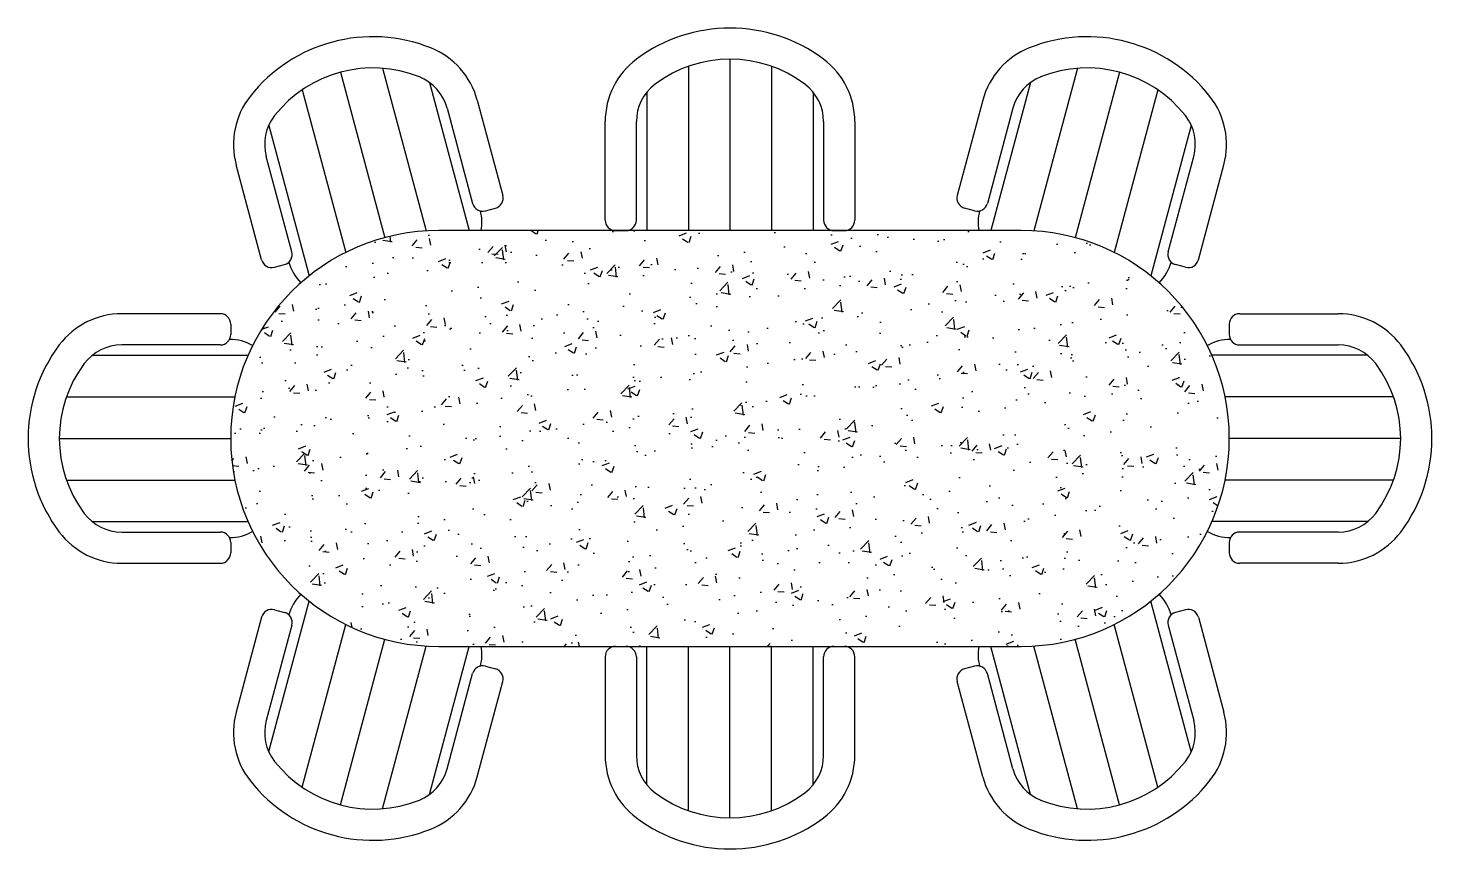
# Model space of a CAD drawing. Header units: millimetres. Extents: x -835.73 to -832.35, y 2606.23 to 2608.21.
import ezdxf

# ---------------------------------------------------------------- set-up
doc = ezdxf.new("R2010")
doc.units = ezdxf.units.MM
doc.header["$LTSCALE"] = 10
doc.layers.add('Móveis_mesas', color=2, linetype='Continuous')

msp = doc.modelspace()

# ---------------------------------------------------------------- hatches: boundary and pattern name
at = {"layer": 'Móveis_mesas'}
h = msp.add_hatch(dxfattribs=at)
h.set_pattern_fill('AR-CONC', color=1, scale=0.001, style=0)
h.set_pattern_definition([(50, (-70.74727, 0), (0.182184669, -0.0159390855), [0.01905, -0.20955]), (355, (-70.74727, 0), (-0.035242826, 0.191056643), [0.01524, -0.16764]), (100.451, (-70.73209, -0.00133), (0.146942502, 0.175116688), [0.01619, -0.17809]), (46.1842, (-70.74727, 0.0508), (0.27107904, -0.042042328), [0.028575, -0.314325]), (96.6356, (-70.72468, 0.0473), (0.237404234, 0.247425556), [0.024285, -0.267135]), (351.184, (-70.74727, 0.0508), (0.237404606, 0.247425118), [0.02286, -0.25146]), (21, (-70.72187, 0.0381), (0.15161488, -0.1022655185), [0.01905, -0.20955]), (326, (-70.72187, 0.0381), (0.061802028, 0.184187966), [0.01524, -0.16764]), (71.4514, (-70.70924, 0.02958), (0.213416491, 0.081922858), [0.01619, -0.17809]), (37.5, (-70.74727, 0), (0.0030886033, 0.0845550389), [0, -0.165608, 0, -0.17018, 0, -0.168275]), (7.5, (-70.74727, 0), (0.0668196625, 0.1001805748), [0, -0.097028, 0, -0.161798, 0, -0.064135]), (327.5, (-70.803915, 0), (0.1355905952, -0.005728744), [0, -0.0635, 0, -0.19812, 0, -0.26289]), (317.5, (-70.82932, 0), (0.1481291814, 0.025426491), [0, -0.08255, 0, -0.131572, 0, -0.18669])])
h.paths.add_polyline_path([(-833.3382, 2606.7204, 1), (-833.3382, 2607.7204), (-834.7382, 2607.7204, 1), (-834.7382, 2606.7204)])

# ---------------------------------------------------------------- linework, layer by layer
at = {"layer": 'Móveis_mesas', "color": 1}
for p, q in [((-834.8732, 2608.1106), (-834.7684, 2607.7194)), ((-834.1382, 2608.1152), (-834.1382, 2607.7204)), ((-834.0382, 2608.1324), (-834.0382, 2607.7204)), ((-833.9382, 2608.1152), (-833.9382, 2607.7204)), ((-833.2032, 2608.1106), (-833.308, 2607.7194)), ((-834.9742, 2608.1013), (-834.8676, 2607.7033)), ((-834.7605, 2608.0765), (-834.6651, 2607.7204)), ((-833.3158, 2608.0765), (-833.4113, 2607.7204)), ((-833.1021, 2608.1013), (-833.2088, 2607.7033)), ((-835.0664, 2608.0589), (-834.9616, 2607.6677)), ((-834.2382, 2608.0531), (-834.2382, 2607.7204)), ((-833.8382, 2608.0531), (-833.8382, 2607.7204)), ((-833.01, 2608.0589), (-833.1148, 2607.6677)), ((-835.1469, 2607.973), (-835.05, 2607.6112)), ((-832.9295, 2607.973), (-833.0264, 2607.6112)), ((-835.5709, 2607.4204), (-835.1964, 2607.4204)), ((-832.5055, 2607.4204), (-832.8799, 2607.4204)), ((-835.6331, 2607.3204), (-835.2281, 2607.3204)), ((-832.4433, 2607.3204), (-832.8483, 2607.3204)), ((-835.6502, 2607.2204), (-835.2382, 2607.2204)), ((-832.4262, 2607.2204), (-832.8382, 2607.2204)), ((-835.6331, 2607.1204), (-835.2281, 2607.1204)), ((-832.4433, 2607.1204), (-832.8483, 2607.1204)), ((-835.5709, 2607.0204), (-835.1964, 2607.0204)), ((-832.5055, 2607.0204), (-832.8799, 2607.0204)), ((-835.1469, 2606.4678), (-835.05, 2606.8295)), ((-832.9295, 2606.4678), (-833.0264, 2606.8295)), ((-835.0664, 2606.3819), (-834.9616, 2606.773)), ((-833.01, 2606.3819), (-833.1148, 2606.773)), ((-834.9742, 2606.3394), (-834.8676, 2606.7374)), ((-834.8732, 2606.3301), (-834.7684, 2606.7213)), ((-834.7605, 2606.3642), (-834.6651, 2606.7204)), ((-834.2382, 2606.3876), (-834.2382, 2606.7204)), ((-834.1382, 2606.3255), (-834.1382, 2606.7204)), ((-834.0382, 2606.3083), (-834.0382, 2606.7204)), ((-833.9382, 2606.3255), (-833.9382, 2606.7204)), ((-833.8382, 2606.3876), (-833.8382, 2606.7204)), ((-833.3158, 2606.3642), (-833.4113, 2606.7204)), ((-833.2032, 2606.3301), (-833.308, 2606.7213)), ((-833.1021, 2606.3394), (-833.2088, 2606.7374))]:
    msp.add_line(p, q, dxfattribs=at)
at = {"layer": 'Móveis_mesas'}
for p, q in [((-834.7181, 2608.0147), (-834.6567, 2607.7857)), ((-834.6456, 2608.0341), (-834.5843, 2607.8051)), ((-833.4307, 2608.0341), (-833.4921, 2607.8051)), ((-833.3583, 2608.0147), (-833.4196, 2607.7857)), ((-834.3382, 2607.7454), (-834.3382, 2607.9824)), ((-834.2632, 2607.7454), (-834.2632, 2607.9824)), ((-833.8132, 2607.9824), (-833.8132, 2607.7454)), ((-833.7382, 2607.9824), (-833.7382, 2607.7454)), ((-835.1638, 2607.6498), (-835.2252, 2607.8788)), ((-835.0914, 2607.6692), (-835.1527, 2607.8982)), ((-832.985, 2607.6692), (-832.9236, 2607.8982)), ((-832.9125, 2607.6498), (-832.8512, 2607.8788)), ((-834.6261, 2607.768), (-834.602, 2607.7745)), ((-833.4503, 2607.768), (-833.4744, 2607.7745)), ((-834.3132, 2607.7204), (-834.2882, 2607.7204)), ((-833.7882, 2607.7204), (-833.7632, 2607.7204)), ((-835.1332, 2607.6321), (-835.1091, 2607.6386)), ((-832.9431, 2607.6321), (-832.9673, 2607.6386)), ((-835.2632, 2607.5204), (-835.5002, 2607.5204)), ((-832.8132, 2607.5204), (-832.5762, 2607.5204)), ((-835.2382, 2607.4954), (-835.2382, 2607.4704)), ((-832.8382, 2607.4954), (-832.8382, 2607.4704)), ((-835.2632, 2607.4454), (-835.5002, 2607.4454)), ((-832.8132, 2607.4454), (-832.5762, 2607.4454)), ((-835.5002, 2606.9954), (-835.2632, 2606.9954)), ((-832.5762, 2606.9954), (-832.8132, 2606.9954)), ((-835.2382, 2606.9704), (-835.2382, 2606.9454)), ((-832.8382, 2606.9704), (-832.8382, 2606.9454)), ((-835.5002, 2606.9204), (-835.2632, 2606.9204)), ((-832.5762, 2606.9204), (-832.8132, 2606.9204)), ((-835.1638, 2606.7909), (-835.2252, 2606.5619)), ((-835.1332, 2606.8086), (-835.1091, 2606.8021)), ((-832.9431, 2606.8086), (-832.9673, 2606.8021)), ((-832.9125, 2606.7909), (-832.8512, 2606.5619)), ((-835.0914, 2606.7715), (-835.1527, 2606.5425)), ((-832.985, 2606.7715), (-832.9236, 2606.5425)), ((-834.3132, 2606.7204), (-834.2882, 2606.7204)), ((-833.7882, 2606.7204), (-833.7632, 2606.7204)), ((-834.3382, 2606.6954), (-834.3382, 2606.4583)), ((-834.2632, 2606.6954), (-834.2632, 2606.4583)), ((-833.8132, 2606.4583), (-833.8132, 2606.6954)), ((-833.7382, 2606.4583), (-833.7382, 2606.6954)), ((-834.7181, 2606.4261), (-834.6567, 2606.655)), ((-834.6261, 2606.6727), (-834.602, 2606.6662)), ((-833.4503, 2606.6727), (-833.4744, 2606.6662)), ((-833.3583, 2606.4261), (-833.4196, 2606.655)), ((-834.6456, 2606.4067), (-834.5843, 2606.6356)), ((-833.4307, 2606.4067), (-833.4921, 2606.6356))]:
    msp.add_line(p, q, dxfattribs=at)
msp.add_lwpolyline([(-834.7382, 2606.7204), (-833.3382, 2606.7204, 1), (-833.3382, 2607.7204), (-834.7382, 2607.7204, 1)], format="xyb", close=True, dxfattribs=at)
for centre, radius, start, end in [((-834.0382, 2607.8324), 0.375, 53.1301, 126.8699), ((-834.8966, 2607.8115), 0.375, 68.1301, 141.8699), ((-833.1798, 2607.8115), 0.375, 38.1301, 111.8699), ((-834.8267, 2607.9855), 0.1875, 15, 68.1301), ((-833.2496, 2607.9855), 0.1875, 111.8699, 165), ((-834.8966, 2607.8115), 0.3, 68.1301, 141.8699), ((-834.1507, 2607.9824), 0.1875, 126.8699, 180), ((-834.0382, 2607.8324), 0.3, 53.1301, 126.8699), ((-833.9257, 2607.9824), 0.1875, 0, 53.1301), ((-833.1798, 2607.8115), 0.3, 38.1301, 111.8699), ((-834.8267, 2607.9855), 0.1125, 15, 68.1301), ((-834.1507, 2607.9824), 0.1125, 126.8699, 180), ((-833.9257, 2607.9824), 0.1125, 0, 53.1301), ((-833.2496, 2607.9855), 0.1125, 111.8699, 165), ((-835.0441, 2607.9273), 0.1875, 141.8699, 195), ((-833.0323, 2607.9273), 0.1875, 345, 38.1301), ((-835.0441, 2607.9273), 0.1125, 141.8699, 195), ((-833.0323, 2607.9273), 0.1125, 345, 38.1301), ((-834.6084, 2607.7986), 0.025, 285, 15), ((-833.4679, 2607.7986), 0.025, 165, 255), ((-834.6326, 2607.7922), 0.025, 195, 285), ((-834.7444, 2607.7393), 0.11, 350.0702, 15), ((-833.4438, 2607.7922), 0.025, 255, 345), ((-833.332, 2607.7393), 0.11, 165, 189.9298), ((-834.3132, 2607.7454), 0.025, 180, 270), ((-834.2882, 2607.7454), 0.025, 270, 0), ((-833.7882, 2607.7454), 0.025, 180, 270), ((-833.7632, 2607.7454), 0.025, 270, 0), ((-834.1665, 2607.7232), 0.11, 180, 181.5049), ((-833.9099, 2607.7232), 0.11, 358.4951, 0), ((-835.1156, 2607.6628), 0.025, 285, 15), ((-832.9608, 2607.6628), 0.025, 165, 255), ((-835.1397, 2607.6563), 0.025, 195, 285), ((-834.9923, 2607.6729), 0.11, 195, 225.3129), ((-833.0841, 2607.6729), 0.11, 314.6871, 345), ((-832.9367, 2607.6563), 0.025, 255, 345), ((-835.5002, 2607.3329), 0.1875, 90, 143.1301), ((-835.2632, 2607.4954), 0.025, 0, 90), ((-832.8132, 2607.4954), 0.025, 90, 180), ((-832.5762, 2607.3329), 0.1875, 36.8699, 90), ((-835.2632, 2607.4704), 0.025, 270, 0), ((-832.8132, 2607.4704), 0.025, 180, 270), ((-835.3502, 2607.2204), 0.375, 143.1301, 216.8699), ((-835.5002, 2607.3329), 0.1125, 90, 143.1301), ((-835.2411, 2607.3487), 0.11, 59.6871, 90), ((-832.8353, 2607.3487), 0.11, 90, 120.3129), ((-832.5762, 2607.3329), 0.1125, 36.8699, 90), ((-832.7262, 2607.2204), 0.375, 323.1301, 36.8699), ((-835.3502, 2607.2204), 0.3, 143.1301, 216.8699), ((-832.7262, 2607.2204), 0.3, 323.1301, 36.8699), ((-835.5002, 2607.1079), 0.1125, 216.8699, 270), ((-832.5762, 2607.1079), 0.1125, 270, 323.1301), ((-835.5002, 2607.1079), 0.1875, 216.8699, 270), ((-835.2632, 2606.9704), 0.025, 0, 90), ((-835.2411, 2607.092), 0.11, 270, 300.3129), ((-832.8353, 2607.092), 0.11, 239.6871, 270), ((-832.8132, 2606.9704), 0.025, 90, 180), ((-832.5762, 2607.1079), 0.1875, 270, 323.1301), ((-835.2632, 2606.9454), 0.025, 270, 0), ((-832.8132, 2606.9454), 0.025, 180, 270), ((-834.9923, 2606.7678), 0.11, 134.6871, 165), ((-833.0841, 2606.7678), 0.11, 15, 45.3129), ((-835.1397, 2606.7844), 0.025, 75, 165), ((-835.1156, 2606.778), 0.025, 345, 75), ((-832.9608, 2606.778), 0.025, 105, 195), ((-832.9367, 2606.7844), 0.025, 15, 105), ((-834.7444, 2606.7014), 0.11, 345, 9.9298), ((-834.3132, 2606.6954), 0.025, 90, 180), ((-834.2882, 2606.6954), 0.025, 0, 90), ((-834.1665, 2606.7175), 0.11, 178.4951, 180), ((-833.7882, 2606.6954), 0.025, 90, 180), ((-833.9099, 2606.7175), 0.11, 0, 1.5049), ((-833.7632, 2606.6954), 0.025, 0, 90), ((-833.332, 2606.7014), 0.11, 170.0702, 195), ((-834.6326, 2606.6485), 0.025, 75, 165), ((-834.6084, 2606.6421), 0.025, 345, 75), ((-833.4679, 2606.6421), 0.025, 105, 195), ((-833.4438, 2606.6485), 0.025, 15, 105), ((-835.0441, 2606.5134), 0.1875, 165, 218.1301), ((-833.0323, 2606.5134), 0.1875, 321.8699, 15), ((-835.0441, 2606.5134), 0.1125, 165, 218.1301), ((-833.0323, 2606.5134), 0.1125, 321.8699, 15), ((-834.1507, 2606.4583), 0.1875, 180, 233.1301), ((-834.1507, 2606.4583), 0.1125, 180, 233.1301), ((-833.9257, 2606.4583), 0.1125, 306.8699, 0), ((-833.9257, 2606.4583), 0.1875, 306.8699, 0), ((-834.8966, 2606.6292), 0.3, 218.1301, 291.8699), ((-834.8267, 2606.4552), 0.1125, 291.8699, 345), ((-833.2496, 2606.4552), 0.1125, 195, 248.1301), ((-833.1798, 2606.6292), 0.3, 248.1301, 321.8699), ((-834.8966, 2606.6292), 0.375, 218.1301, 291.8699), ((-834.8267, 2606.4552), 0.1875, 291.8699, 345), ((-833.2496, 2606.4552), 0.1875, 195, 248.1301), ((-833.1798, 2606.6292), 0.375, 248.1301, 321.8699), ((-834.0382, 2606.6083), 0.3, 233.1301, 306.8699), ((-834.0382, 2606.6083), 0.375, 233.1301, 306.8699)]:
    msp.add_arc(centre, radius, start, end, dxfattribs=at)

doc.saveas('drawing.dxf')
